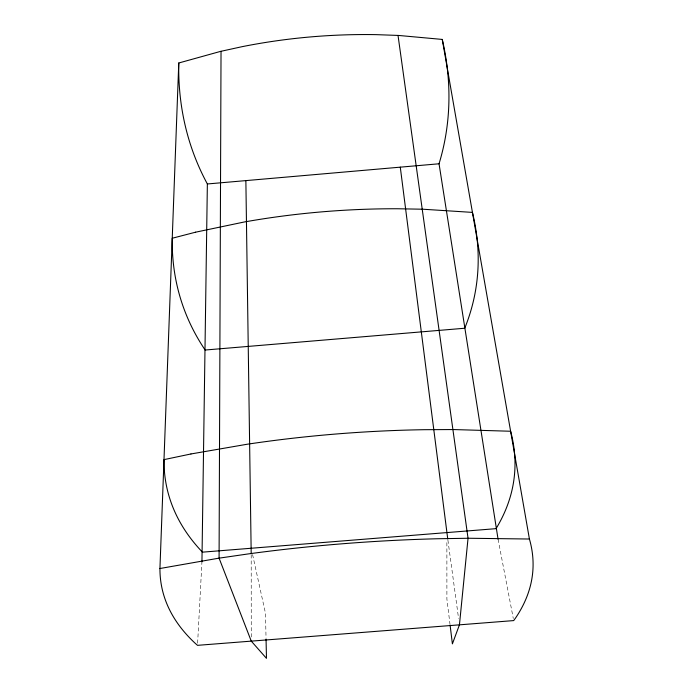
<?xml version="1.0" encoding="UTF-8"?>
<svg xmlns="http://www.w3.org/2000/svg" width="693" height="693" viewBox="0 0 693 693"><rect width="100%" height="100%" fill="white"/><g stroke="black" fill="none" stroke-linecap="round" stroke-linejoin="round"><path stroke-width="0.52" stroke-dasharray="3.46 2.6" d="M197.618 643.191L201.94 561.798M252.573 554.556L265.497 613.383L266.034 638.01M498.068 539.223L513.288 618.477M447.903 540.098L458.567 618.399M450.043 624.67L446.898 599.09L446.881 540.098M251.195 554.738L251.256 637.889"/><path stroke-width="1.04" d="M221.032 51.291L219.083 558.16L251.264 641.129L266.476 658.35L266.051 639.076M178.768 62.994L159.936 568.511A683.696 248.501 -12.3 0 0 195.097 643.208L197.505 645.339L513.695 620.59L515.488 618.113A670.044 239.891 4 0 0 529.417 539.024L442.264 39.423L398.605 35.447L376.316 34.65A381.748 229.461 -4.3 0 0 242.022 46.691L220.435 51.421L178.768 62.994A470.278 330.83 -24.5 0 0 207.363 183.966L201.94 561.798M159.936 568.511L218.243 558.281L248.596 553.872A494.889 139.137 -4.1 0 1 437.699 538.747L468.858 538.253L529.417 539.024M207.363 183.966L439.041 163.782A463.712 323.518 15.8 0 0 442.264 39.423M498.068 539.223L439.041 163.782M398.025 35.43L468.044 538.27L459.442 624.835L452.399 643.866L450.173 625.744M447.756 539.024L400.285 167.16M245.868 180.613L251.195 553.655M195.625 232.181L172.236 238.245A539.102 318.416 -18.7 0 0 205.145 350.026L464.734 328.239A530.682 310.014 10.2 0 0 472.435 212.396L422.886 209.217L397.513 208.758A422.617 204.608 -4.2 0 0 244.291 221.985L195.625 232.181M190.947 453.967L163.99 459.632A633.671 278.456 -14.1 0 0 202.451 552.156L496.041 528.655A622.019 269.586 5.8 0 0 510.62 431.245L453.664 429.556L424.419 429.695A471.69 163.115 -4.1 0 0 247.176 444.239L190.947 453.967"/></g></svg>
